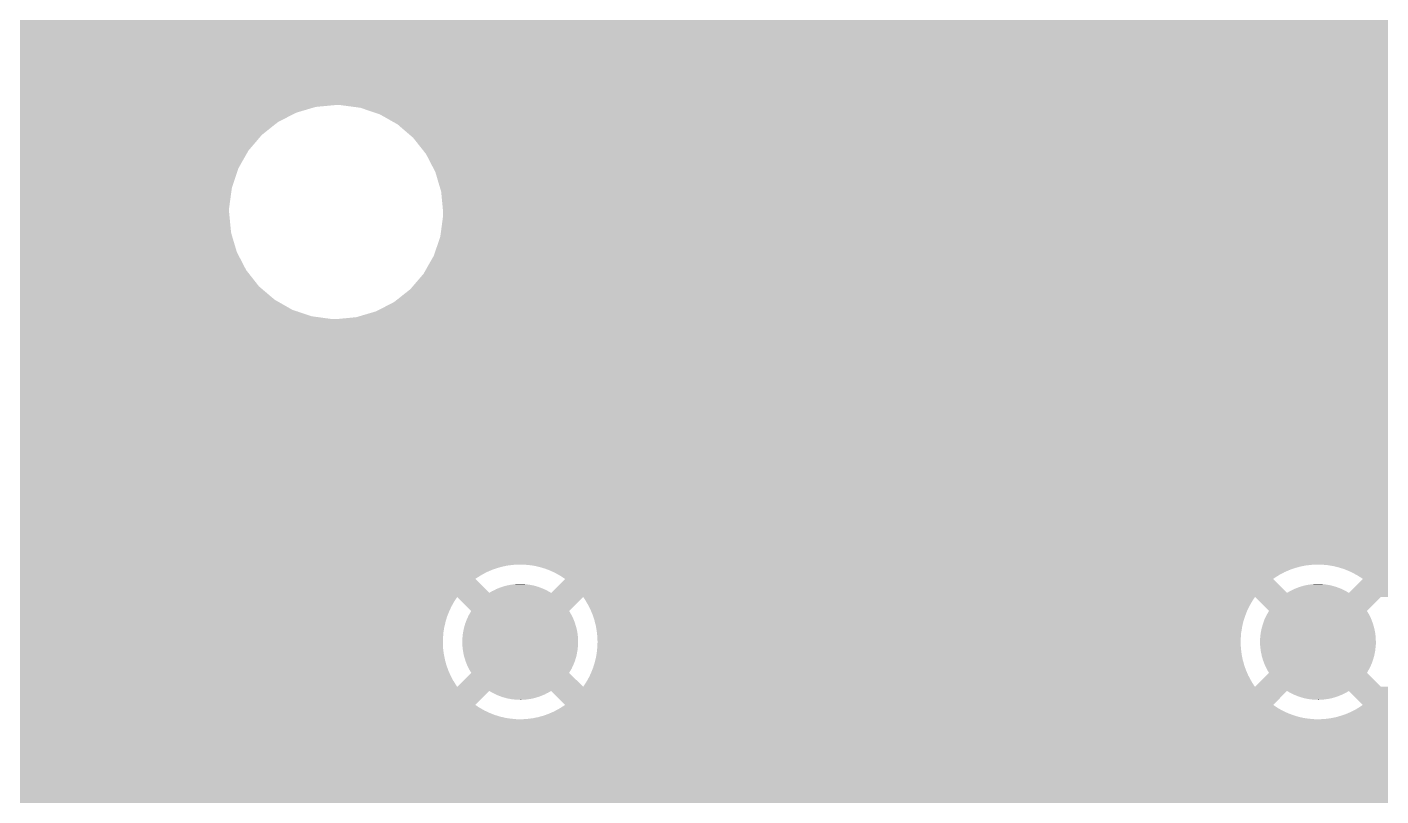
# Model space of a CAD drawing. Extents: x 295 to 953, y 10 to 290.
# Drawn here: x 753.82 to 769.93, y 143.35 to 152.49 of the extents above; entities that cross this region are included whole.
import ezdxf

# ---------------------------------------------------------------- set-up
doc = ezdxf.new("R2010")
doc.units = 0
doc.header["$LTSCALE"] = 5
doc.header["$MEASUREMENT"] = 0
doc.layers.add('GND', color=7, linetype='CONTINUOUS')

msp = doc.modelspace()

# ---------------------------------------------------------------- linework, layer by layer
at = {"layer": 'GND'}
for points in [[(511.399, 152.316), (511.399, 152.672), (862.053, 152.316), (862.053, 152.672)], [(511.399, 152.293), (511.399, 152.316), (854.318, 152.293), (854.616, 152.316)], [(511.399, 152.223), (511.399, 152.293), (854.028, 152.223), (854.318, 152.293)], [(511.399, 152.109), (511.399, 152.223), (853.752, 152.109), (854.028, 152.223)], [(511.399, 151.954), (511.399, 152.109), (853.497, 151.954), (853.752, 152.109)], [(511.399, 151.761), (511.399, 151.954), (853.269, 151.761), (853.497, 151.954)], [(511.399, 151.568), (511.399, 151.761), (853.104, 151.568), (853.269, 151.761)], [(710.805, 151.567), (710.757, 151.568), (757.483, 151.567), (757.493, 151.568)], [(710.972, 151.545), (710.805, 151.567), (757.25, 151.545), (757.483, 151.567)], [(711.046, 151.535), (710.972, 151.545), (757.216, 151.535), (757.25, 151.545)], [(711.222, 151.476), (711.046, 151.535), (757.017, 151.476), (757.216, 151.535)], [(711.277, 151.457), (711.222, 151.476), (756.98, 151.457), (757.017, 151.476)], [(711.442, 151.364), (711.277, 151.457), (756.8, 151.364), (756.98, 151.457)], [(757.541, 151.567), (757.493, 151.568), (853.103, 151.567), (853.104, 151.568)], [(757.782, 151.535), (757.541, 151.567), (853.075, 151.535), (853.103, 151.567)], [(757.784, 151.534), (757.782, 151.535), (853.075, 151.534), (853.075, 151.535)], [(758.013, 151.457), (757.784, 151.534), (853.027, 151.457), (853.075, 151.534)], [(758.225, 151.337), (758.013, 151.457), (852.953, 151.337), (853.027, 151.457)], [(711.489, 151.337), (711.442, 151.364), (756.766, 151.337), (756.8, 151.364)], [(711.635, 151.212), (711.489, 151.337), (756.609, 151.212), (756.766, 151.337)], [(758.291, 151.28), (758.225, 151.337), (852.918, 151.28), (852.953, 151.337)], [(758.41, 151.178), (758.291, 151.28), (852.875, 151.178), (852.918, 151.28)], [(711.674, 151.178), (711.635, 151.212), (756.58, 151.178), (756.609, 151.212)], [(711.794, 151.027), (711.674, 151.178), (756.451, 151.027), (756.58, 151.178)], [(758.547, 151.005), (758.41, 151.178), (852.802, 151.005), (852.875, 151.178)], [(711.826, 150.987), (711.794, 151.027), (756.428, 150.987), (756.451, 151.027)], [(711.915, 150.815), (711.826, 150.987), (756.33, 150.815), (756.428, 150.987)], [(758.562, 150.987), (758.547, 151.005), (852.798, 150.987), (852.802, 151.005)], [(758.674, 150.771), (758.562, 150.987), (852.745, 150.771), (852.798, 150.987)], [(711.938, 150.771), (711.915, 150.815), (756.316, 150.771), (756.33, 150.815)], [(711.993, 150.584), (711.938, 150.771), (756.253, 150.584), (756.316, 150.771)], [(758.682, 150.745), (758.674, 150.771), (852.738, 150.745), (852.745, 150.771)], [(758.689, 150.721), (758.682, 150.745), (833.141, 150.721), (833.439, 150.745)], [(758.709, 150.652), (758.689, 150.721), (832.851, 150.652), (833.141, 150.721)], [(758.743, 150.538), (758.709, 150.652), (832.575, 150.538), (832.851, 150.652)], [(712.007, 150.537), (711.993, 150.584), (756.246, 150.537), (756.253, 150.584)], [(712.026, 150.343), (712.007, 150.537), (756.22, 150.343), (756.246, 150.537)], [(758.743, 150.537), (758.743, 150.538), (832.574, 150.537), (832.575, 150.538)], [(758.758, 150.383), (758.743, 150.537), (832.32, 150.383), (832.574, 150.537)], [(712.03, 150.295), (712.026, 150.343), (756.219, 150.295), (756.22, 150.343)], [(758.766, 150.295), (758.758, 150.383), (832.216, 150.295), (832.32, 150.383)], [(712.003, 150.052), (712.029, 150.247), (756.243, 150.052), (756.224, 150.247)], [(712.029, 150.247), (712.03, 150.295), (756.224, 150.247), (756.219, 150.295)], [(758.747, 150.108), (758.758, 150.189), (832.022, 150.108), (832.092, 150.189)], [(758.758, 150.189), (758.765, 150.247), (832.092, 150.189), (832.16, 150.247)], [(758.765, 150.247), (758.766, 150.295), (832.16, 150.247), (832.216, 150.295)], [(711.934, 149.818), (711.997, 150.005), (756.312, 149.818), (756.256, 150.005)], [(711.997, 150.005), (712.003, 150.052), (756.256, 150.005), (756.243, 150.052)], [(758.699, 149.903), (758.733, 150.005), (780.899, 149.903), (781.095, 150.005)], [(758.733, 150.005), (758.734, 150.015), (781.095, 150.005), (781.115, 150.015)], [(758.734, 150.015), (758.744, 150.084), (781.115, 150.015), (781.348, 150.084)], [(758.744, 150.084), (758.747, 150.108), (781.348, 150.084), (781.591, 150.108)], [(758.655, 149.774), (758.699, 149.903), (780.736, 149.774), (780.899, 149.903)], [(711.821, 149.602), (711.919, 149.774), (756.424, 149.602), (756.335, 149.774)], [(711.919, 149.774), (711.934, 149.818), (756.335, 149.774), (756.312, 149.818)], [(758.537, 149.567), (758.642, 149.752), (780.549, 149.567), (780.708, 149.752)], [(758.642, 149.752), (758.655, 149.774), (780.708, 149.752), (780.736, 149.774)], [(711.669, 149.411), (711.799, 149.562), (756.575, 149.411), (756.456, 149.562)], [(711.799, 149.562), (711.821, 149.602), (756.456, 149.562), (756.424, 149.602)], [(758.376, 149.377), (758.535, 149.562), (780.442, 149.377), (780.547, 149.562)], [(758.535, 149.562), (758.537, 149.567), (780.547, 149.562), (780.549, 149.567)], [(711.483, 149.253), (711.64, 149.377), (756.761, 149.253), (756.615, 149.377)], [(711.64, 149.377), (711.669, 149.411), (756.615, 149.377), (756.575, 149.411)], [(758.185, 149.226), (758.348, 149.355), (780.385, 149.226), (780.429, 149.355)], [(758.348, 149.355), (758.376, 149.377), (780.429, 149.355), (780.442, 149.377)], [(711.269, 149.132), (711.449, 149.226), (756.972, 149.132), (756.808, 149.226)], [(711.449, 149.226), (711.483, 149.253), (756.808, 149.226), (756.761, 149.253)], [(757.989, 149.124), (758.185, 149.226), (780.351, 149.124), (780.385, 149.226)], [(658.617, 148.925), (658.599, 149.021), (780.324, 148.925), (780.337, 149.021)], [(710.757, 149.021), (710.766, 149.022), (757.493, 149.021), (757.445, 149.022)], [(710.766, 149.022), (710.999, 149.045), (757.445, 149.022), (757.278, 149.045)], [(710.999, 149.045), (711.033, 149.055), (757.278, 149.045), (757.203, 149.055)], [(711.033, 149.055), (711.233, 149.114), (757.203, 149.055), (757.028, 149.114)], [(711.233, 149.114), (711.269, 149.132), (757.028, 149.114), (756.972, 149.132)], [(757.493, 149.021), (757.735, 149.045), (780.337, 149.021), (780.34, 149.045)], [(757.735, 149.045), (757.969, 149.114), (780.34, 149.045), (780.349, 149.114)], [(757.969, 149.114), (757.989, 149.124), (780.349, 149.114), (780.351, 149.124)], [(658.62, 148.882), (658.617, 148.925), (780.318, 148.882), (780.324, 148.925)], [(658.623, 148.834), (658.62, 148.882), (780.318, 148.834), (780.318, 148.882)], [(658.638, 148.592), (658.623, 148.834), (780.341, 148.592), (780.318, 148.834)], [(658.635, 148.372), (658.64, 148.554), (780.406, 148.372), (780.352, 148.554)], [(658.64, 148.554), (658.638, 148.592), (780.352, 148.554), (780.341, 148.592)], [(658.606, 148.142), (658.633, 148.358), (780.522, 148.142), (780.41, 148.358)], [(658.633, 148.358), (658.635, 148.372), (780.41, 148.358), (780.406, 148.372)], [(658.589, 148.003), (658.606, 148.142), (780.632, 148.003), (780.522, 148.142)], [(658.535, 147.792), (658.575, 147.951), (780.859, 147.792), (780.674, 147.951)], [(658.575, 147.951), (658.589, 148.003), (780.674, 147.951), (780.632, 148.003)], [(658.504, 147.672), (658.535, 147.792), (781.071, 147.672), (780.859, 147.792)], [(658.464, 147.562), (658.477, 147.594), (781.543, 147.562), (781.302, 147.594)], [(658.477, 147.594), (658.497, 147.643), (781.302, 147.594), (781.156, 147.643)], [(658.497, 147.643), (658.504, 147.672), (781.156, 147.643), (781.071, 147.672)], [(658.36, 147.298), (658.435, 147.488), (832.305, 147.298), (832.084, 147.488)], [(658.435, 147.488), (658.464, 147.561), (832.084, 147.488), (832.022, 147.561)], [(658.464, 147.561), (658.464, 147.562), (781.591, 147.561), (781.543, 147.562)], [(658.271, 147.136), (658.358, 147.293), (832.564, 147.136), (832.31, 147.293)], [(658.358, 147.293), (658.36, 147.298), (832.31, 147.293), (832.305, 147.298)], [(658.208, 147.02), (658.271, 147.136), (832.839, 147.02), (832.564, 147.136)], [(658.17, 146.956), (658.181, 146.972), (833.101, 146.956), (833.037, 146.972)], [(658.181, 146.972), (658.208, 147.02), (833.037, 146.972), (832.839, 147.02)], [(729.105, 146.952), (729.013, 146.956), (833.118, 146.952), (833.101, 146.956)], [(729.119, 146.949), (729.105, 146.952), (833.129, 146.949), (833.118, 146.952)], [(729.248, 146.924), (729.119, 146.949), (833.439, 146.924), (833.129, 146.949)], [(729.321, 146.909), (729.248, 146.924), (862.053, 146.909), (862.053, 146.924)], [(729.524, 146.822), (729.321, 146.909), (862.053, 146.822), (862.053, 146.909)], [(729.703, 146.695), (729.524, 146.822), (862.053, 146.695), (862.053, 146.822)], [(729.852, 146.532), (729.703, 146.695), (862.053, 146.532), (862.053, 146.695)], [(729.897, 146.457), (729.852, 146.532), (862.053, 146.457), (862.053, 146.532)], [(729.91, 146.433), (729.897, 146.457), (779.158, 146.433), (779.4, 146.457)], [(729.951, 146.364), (729.91, 146.433), (778.924, 146.364), (779.158, 146.433)], [(729.964, 146.342), (729.951, 146.364), (778.881, 146.342), (778.924, 146.364)], [(729.993, 146.252), (729.964, 146.342), (778.708, 146.252), (778.881, 146.342)], [(730.033, 146.132), (729.993, 146.252), (778.557, 146.132), (778.708, 146.252)], [(730.036, 146.103), (730.033, 146.132), (778.52, 146.103), (778.557, 146.132)], [(730.036, 146.099), (730.036, 146.103), (759.598, 146.099), (759.663, 146.103)], [(730.037, 146.091), (730.036, 146.099), (759.533, 146.091), (759.598, 146.099)], [(730.038, 146.078), (730.037, 146.091), (759.469, 146.078), (759.533, 146.091)], [(730.04, 146.06), (730.038, 146.078), (759.406, 146.06), (759.469, 146.078)], [(730.043, 146.038), (730.04, 146.06), (759.344, 146.038), (759.406, 146.06)], [(730.045, 146.012), (730.043, 146.038), (759.284, 146.012), (759.344, 146.038)], [(730.049, 145.981), (730.045, 146.012), (759.226, 145.981), (759.284, 146.012)], [(730.052, 145.946), (730.049, 145.981), (759.17, 145.946), (759.226, 145.981)], [(759.729, 146.102), (759.663, 146.103), (769.141, 146.102), (769.157, 146.103)], [(759.763, 146.099), (759.729, 146.102), (769.091, 146.099), (769.141, 146.102)], [(759.794, 146.096), (759.763, 146.099), (769.07, 146.096), (769.091, 146.099)], [(759.831, 146.091), (759.794, 146.096), (769.026, 146.091), (769.07, 146.096)], [(759.859, 146.086), (759.831, 146.091), (769.004, 146.086), (769.026, 146.091)], [(759.896, 146.078), (759.859, 146.086), (768.962, 146.078), (769.004, 146.086)], [(759.923, 146.071), (759.896, 146.078), (768.939, 146.071), (768.962, 146.078)], [(759.96, 146.06), (759.923, 146.071), (768.899, 146.06), (768.939, 146.071)], [(759.986, 146.052), (759.96, 146.06), (768.876, 146.052), (768.899, 146.06)], [(760.022, 146.038), (759.986, 146.052), (768.837, 146.038), (768.876, 146.052)], [(760.047, 146.028), (760.022, 146.038), (768.815, 146.028), (768.837, 146.038)], [(760.082, 146.012), (760.047, 146.028), (768.777, 146.012), (768.815, 146.028)], [(760.106, 146), (760.082, 146.012), (768.756, 146), (768.777, 146.012)], [(760.14, 145.981), (760.106, 146), (768.719, 145.981), (768.756, 146)], [(760.163, 145.968), (760.14, 145.981), (768.698, 145.968), (768.719, 145.981)], [(760.196, 145.946), (760.163, 145.968), (768.663, 145.946), (768.698, 145.968)], [(769.222, 146.102), (769.157, 146.103), (778.519, 146.102), (778.52, 146.103)], [(769.242, 146.1), (769.222, 146.102), (778.517, 146.1), (778.519, 146.102)], [(769.288, 146.096), (769.242, 146.1), (778.514, 146.096), (778.517, 146.1)], [(769.352, 146.086), (769.288, 146.096), (778.505, 146.086), (778.514, 146.096)], [(769.416, 146.071), (769.352, 146.086), (778.492, 146.071), (778.505, 146.086)], [(769.479, 146.052), (769.416, 146.071), (778.476, 146.052), (778.492, 146.071)], [(769.54, 146.028), (769.479, 146.052), (778.455, 146.028), (778.476, 146.052)], [(769.599, 146), (769.54, 146.028), (778.431, 146), (778.455, 146.028)], [(769.656, 145.968), (769.599, 146), (778.404, 145.968), (778.431, 146)], [(769.711, 145.932), (769.656, 145.968), (778.373, 145.932), (778.404, 145.968)], [(730.041, 145.766), (730.052, 145.821), (759.315, 145.766), (759.26, 145.821)], [(730.054, 145.932), (730.052, 145.946), (759.149, 145.932), (759.17, 145.946)], [(730.052, 145.821), (730.056, 145.913), (759.26, 145.821), (759.168, 145.913)], [(730.056, 145.913), (730.054, 145.932), (759.168, 145.913), (759.149, 145.932)], [(759.366, 145.794), (759.399, 145.811), (760.002, 145.794), (759.967, 145.811)], [(759.399, 145.811), (759.417, 145.818), (759.967, 145.811), (759.951, 145.818)], [(759.417, 145.818), (759.452, 145.832), (759.951, 145.818), (759.914, 145.832)], [(759.452, 145.832), (759.471, 145.838), (759.914, 145.832), (759.898, 145.838)], [(759.471, 145.838), (759.506, 145.849), (759.898, 145.838), (759.859, 145.849)], [(759.506, 145.849), (759.526, 145.854), (759.859, 145.849), (759.843, 145.854)], [(759.526, 145.854), (759.562, 145.861), (759.843, 145.854), (759.803, 145.861)], [(759.562, 145.861), (759.583, 145.864), (759.803, 145.861), (759.788, 145.864)], [(759.583, 145.864), (759.618, 145.869), (759.788, 145.864), (759.745, 145.869)], [(759.618, 145.869), (759.645, 145.871), (759.745, 145.869), (759.731, 145.871)], [(759.645, 145.871), (759.674, 145.872), (759.731, 145.871), (759.674, 145.872)], [(760.052, 145.766), (760.218, 145.932), (768.809, 145.766), (768.643, 145.932)], [(760.218, 145.932), (760.196, 145.946), (768.643, 145.932), (768.663, 145.946)], [(768.859, 145.794), (768.893, 145.811), (769.496, 145.794), (769.46, 145.811)], [(768.893, 145.811), (768.911, 145.818), (769.46, 145.811), (769.444, 145.818)], [(768.911, 145.818), (768.945, 145.832), (769.444, 145.818), (769.407, 145.832)], [(768.945, 145.832), (768.964, 145.838), (769.407, 145.832), (769.391, 145.838)], [(768.964, 145.838), (768.999, 145.849), (769.391, 145.838), (769.352, 145.849)], [(768.999, 145.849), (769.019, 145.854), (769.352, 145.849), (769.337, 145.854)], [(769.019, 145.854), (769.055, 145.861), (769.337, 145.854), (769.296, 145.861)], [(769.055, 145.861), (769.076, 145.864), (769.296, 145.861), (769.281, 145.864)], [(769.076, 145.864), (769.111, 145.869), (769.281, 145.864), (769.238, 145.869)], [(769.111, 145.869), (769.139, 145.871), (769.238, 145.869), (769.224, 145.871)], [(769.139, 145.871), (769.168, 145.872), (769.224, 145.871), (769.168, 145.872)], [(769.545, 145.766), (769.694, 145.915), (778.273, 145.766), (778.358, 145.915)], [(769.694, 145.915), (769.711, 145.932), (778.358, 145.915), (778.373, 145.932)], [(730.009, 145.605), (730.021, 145.663), (758.866, 145.605), (758.898, 145.663)], [(730.021, 145.663), (730.031, 145.717), (758.898, 145.663), (758.934, 145.717)], [(730.031, 145.717), (730.041, 145.766), (778.246, 145.717), (778.273, 145.766)], [(759.101, 145.551), (758.934, 145.717), (760.266, 145.551), (760.433, 145.717)], [(759.315, 145.766), (759.349, 145.786), (760.052, 145.766), (760.017, 145.786)], [(759.349, 145.786), (759.366, 145.794), (760.017, 145.786), (760.002, 145.794)], [(760.458, 145.68), (760.433, 145.717), (768.403, 145.68), (768.428, 145.717)], [(760.468, 145.663), (760.458, 145.68), (768.392, 145.663), (768.403, 145.68)], [(760.492, 145.623), (760.468, 145.663), (768.369, 145.623), (768.392, 145.663)], [(768.594, 145.551), (768.428, 145.717), (769.76, 145.551), (769.926, 145.717)], [(768.809, 145.766), (768.842, 145.786), (769.545, 145.766), (769.511, 145.786)], [(768.842, 145.786), (768.859, 145.794), (769.511, 145.786), (769.496, 145.794)], [(729.931, 145.422), (729.958, 145.485), (758.795, 145.422), (758.814, 145.485)], [(729.958, 145.485), (729.984, 145.546), (758.814, 145.485), (758.838, 145.546)], [(729.984, 145.546), (730.009, 145.605), (758.838, 145.546), (758.866, 145.605)], [(759.052, 145.459), (759.072, 145.502), (760.315, 145.459), (760.294, 145.502)], [(759.072, 145.502), (759.077, 145.51), (760.294, 145.502), (760.29, 145.51)], [(759.077, 145.51), (759.101, 145.551), (760.29, 145.51), (760.266, 145.551)], [(760.5, 145.605), (760.492, 145.623), (768.359, 145.605), (768.369, 145.623)], [(760.521, 145.565), (760.5, 145.605), (768.34, 145.565), (768.359, 145.605)], [(760.528, 145.546), (760.521, 145.565), (768.331, 145.546), (768.34, 145.565)], [(760.546, 145.504), (760.528, 145.546), (768.315, 145.504), (768.331, 145.546)], [(760.552, 145.485), (760.546, 145.504), (768.308, 145.485), (768.315, 145.504)], [(760.567, 145.442), (760.552, 145.485), (768.294, 145.442), (768.308, 145.485)], [(768.545, 145.459), (768.566, 145.502), (769.809, 145.459), (769.788, 145.502)], [(768.566, 145.502), (768.57, 145.51), (769.788, 145.502), (769.784, 145.51)], [(768.57, 145.51), (768.594, 145.551), (769.784, 145.51), (769.76, 145.551)], [(729.845, 145.294), (729.891, 145.359), (758.77, 145.294), (758.78, 145.359)], [(729.891, 145.359), (729.922, 145.403), (758.78, 145.359), (758.791, 145.403)], [(729.922, 145.403), (729.931, 145.422), (758.791, 145.403), (758.795, 145.422)], [(759.004, 145.296), (759.013, 145.343), (760.364, 145.296), (760.354, 145.343)], [(759.013, 145.343), (759.015, 145.352), (760.354, 145.343), (760.352, 145.352)], [(759.015, 145.352), (759.028, 145.397), (760.352, 145.352), (760.338, 145.397)], [(759.028, 145.397), (759.032, 145.406), (760.338, 145.397), (760.336, 145.406)], [(759.032, 145.406), (759.048, 145.451), (760.336, 145.406), (760.319, 145.451)], [(759.048, 145.451), (759.052, 145.459), (760.319, 145.451), (760.315, 145.459)], [(760.571, 145.422), (760.567, 145.442), (768.288, 145.422), (768.294, 145.442)], [(760.583, 145.378), (760.571, 145.422), (768.278, 145.378), (768.288, 145.422)], [(760.586, 145.359), (760.583, 145.378), (768.274, 145.359), (768.278, 145.378)], [(760.594, 145.314), (760.586, 145.359), (768.267, 145.314), (768.274, 145.359)], [(768.497, 145.296), (768.506, 145.343), (769.857, 145.296), (769.847, 145.343)], [(768.506, 145.343), (768.509, 145.352), (769.847, 145.343), (769.845, 145.352)], [(768.509, 145.352), (768.522, 145.397), (769.845, 145.352), (769.832, 145.397)], [(768.522, 145.397), (768.525, 145.406), (769.832, 145.397), (769.829, 145.406)], [(768.525, 145.406), (768.541, 145.451), (769.829, 145.406), (769.812, 145.451)], [(768.541, 145.451), (768.545, 145.459), (769.812, 145.451), (769.809, 145.459)], [(729.658, 145.097), (729.729, 145.163), (758.767, 145.097), (758.764, 145.163)], [(729.729, 145.163), (729.795, 145.223), (758.764, 145.163), (758.764, 145.223)], [(729.795, 145.223), (729.799, 145.228), (758.764, 145.223), (758.765, 145.228)], [(729.799, 145.228), (729.845, 145.294), (758.765, 145.228), (758.77, 145.294)], [(758.994, 145.183), (758.996, 145.231), (760.373, 145.183), (760.371, 145.231)], [(758.996, 145.135), (758.994, 145.183), (760.371, 145.135), (760.373, 145.183)], [(758.996, 145.231), (758.997, 145.24), (760.371, 145.231), (760.371, 145.24)], [(758.997, 145.24), (759.002, 145.287), (760.371, 145.24), (760.365, 145.287)], [(759.002, 145.287), (759.004, 145.296), (760.365, 145.287), (760.364, 145.296)], [(760.596, 145.294), (760.594, 145.314), (768.263, 145.294), (768.267, 145.314)], [(760.601, 145.249), (760.596, 145.294), (768.26, 145.249), (768.263, 145.294)], [(760.602, 145.228), (760.601, 145.249), (768.258, 145.228), (768.26, 145.249)], [(760.604, 145.183), (760.602, 145.228), (768.257, 145.183), (768.258, 145.228)], [(760.603, 145.163), (760.604, 145.183), (768.257, 145.163), (768.257, 145.183)], [(760.603, 145.138), (760.603, 145.163), (768.258, 145.138), (768.257, 145.163)], [(768.487, 145.183), (768.489, 145.231), (769.866, 145.183), (769.864, 145.231)], [(768.489, 145.135), (768.487, 145.183), (769.865, 145.135), (769.866, 145.183)], [(768.489, 145.231), (768.49, 145.24), (769.864, 145.231), (769.864, 145.24)], [(768.49, 145.24), (768.495, 145.287), (769.864, 145.24), (769.858, 145.287)], [(768.495, 145.287), (768.497, 145.296), (769.858, 145.287), (769.857, 145.296)], [(729.451, 144.968), (729.561, 145.032), (758.789, 144.968), (758.776, 145.032)], [(729.561, 145.032), (729.632, 145.074), (758.776, 145.032), (758.77, 145.074)], [(729.632, 145.074), (729.658, 145.097), (758.77, 145.074), (758.767, 145.097)], [(758.997, 145.126), (758.996, 145.135), (760.37, 145.126), (760.371, 145.135)], [(759.002, 145.079), (758.997, 145.126), (760.365, 145.079), (760.37, 145.126)], [(759.004, 145.07), (759.002, 145.079), (760.363, 145.07), (760.365, 145.079)], [(759.013, 145.023), (759.004, 145.07), (760.354, 145.023), (760.363, 145.07)], [(759.015, 145.014), (759.013, 145.023), (760.352, 145.014), (760.354, 145.023)], [(759.029, 144.969), (759.015, 145.014), (760.339, 144.969), (760.352, 145.014)], [(760.578, 144.968), (760.587, 145.007), (768.282, 144.968), (768.274, 145.007)], [(760.587, 145.007), (760.591, 145.032), (768.274, 145.007), (768.269, 145.032)], [(760.591, 145.032), (760.597, 145.072), (768.269, 145.032), (768.264, 145.072)], [(760.597, 145.072), (760.599, 145.097), (768.264, 145.072), (768.261, 145.097)], [(760.599, 145.097), (760.603, 145.138), (768.261, 145.097), (768.258, 145.138)], [(768.49, 145.126), (768.489, 145.135), (769.863, 145.126), (769.865, 145.135)], [(768.496, 145.079), (768.49, 145.126), (769.858, 145.079), (769.863, 145.126)], [(768.497, 145.07), (768.496, 145.079), (769.857, 145.07), (769.858, 145.079)], [(768.507, 145.023), (768.497, 145.07), (769.847, 145.023), (769.857, 145.07)], [(768.508, 145.014), (768.507, 145.023), (769.845, 145.014), (769.847, 145.023)], [(768.522, 144.969), (768.508, 145.014), (769.832, 144.969), (769.845, 145.014)], [(717.432, 144.843), (717.418, 144.87), (758.828, 144.843), (758.819, 144.87)], [(717.436, 144.834), (717.432, 144.843), (758.832, 144.834), (758.828, 144.843)], [(717.457, 144.783), (717.436, 144.834), (758.855, 144.783), (758.832, 144.834)], [(729.013, 144.87), (729.232, 144.894), (758.819, 144.87), (758.81, 144.894)], [(729.232, 144.894), (729.266, 144.905), (758.81, 144.894), (758.806, 144.905)], [(729.266, 144.905), (729.442, 144.963), (758.806, 144.905), (758.79, 144.963)], [(729.442, 144.963), (729.451, 144.968), (758.79, 144.963), (758.789, 144.968)], [(759.031, 144.96), (759.029, 144.969), (760.336, 144.96), (760.339, 144.969)], [(759.049, 144.915), (759.031, 144.96), (760.319, 144.915), (760.336, 144.96)], [(759.052, 144.907), (759.049, 144.915), (760.315, 144.907), (760.319, 144.915)], [(759.073, 144.864), (759.052, 144.907), (760.295, 144.864), (760.315, 144.907)], [(759.077, 144.856), (759.073, 144.864), (760.29, 144.856), (760.295, 144.864)], [(759.101, 144.815), (759.077, 144.856), (760.266, 144.815), (760.29, 144.856)], [(760.529, 144.82), (760.538, 144.843), (768.332, 144.82), (768.322, 144.843)], [(760.538, 144.843), (760.553, 144.881), (768.322, 144.843), (768.308, 144.881)], [(760.553, 144.881), (760.56, 144.905), (768.308, 144.881), (768.3, 144.905)], [(760.56, 144.905), (760.572, 144.944), (768.3, 144.905), (768.289, 144.944)], [(760.572, 144.944), (760.578, 144.968), (768.289, 144.944), (768.282, 144.968)], [(768.525, 144.96), (768.522, 144.969), (769.829, 144.96), (769.832, 144.969)], [(768.542, 144.915), (768.525, 144.96), (769.812, 144.915), (769.829, 144.96)], [(768.545, 144.907), (768.542, 144.915), (769.808, 144.907), (769.812, 144.915)], [(768.566, 144.864), (768.545, 144.907), (769.788, 144.864), (769.808, 144.907)], [(768.57, 144.856), (768.566, 144.864), (769.783, 144.856), (769.788, 144.864)], [(768.594, 144.815), (768.57, 144.856), (769.76, 144.815), (769.783, 144.856)], [(717.461, 144.774), (717.457, 144.783), (758.86, 144.774), (758.855, 144.783)], [(717.477, 144.725), (717.461, 144.774), (758.885, 144.725), (758.86, 144.774)], [(717.482, 144.712), (717.477, 144.725), (758.894, 144.712), (758.885, 144.725)], [(717.492, 144.669), (717.482, 144.712), (758.92, 144.669), (758.894, 144.712)], [(758.934, 144.649), (759.101, 144.815), (760.433, 144.649), (760.266, 144.815)], [(760.446, 144.669), (760.469, 144.703), (768.413, 144.669), (768.392, 144.703)], [(760.469, 144.703), (760.481, 144.725), (768.392, 144.703), (768.379, 144.725)], [(760.481, 144.725), (760.501, 144.761), (768.379, 144.725), (768.36, 144.761)], [(760.501, 144.761), (760.512, 144.783), (768.36, 144.761), (768.348, 144.783)], [(760.512, 144.783), (760.529, 144.82), (768.348, 144.783), (768.332, 144.82)], [(768.428, 144.649), (768.594, 144.815), (769.926, 144.649), (769.76, 144.815)], [(717.498, 144.649), (717.492, 144.669), (758.934, 144.649), (758.92, 144.669)], [(717.498, 144.648), (717.498, 144.649), (778.25, 144.648), (778.249, 144.649)], [(717.507, 144.6), (717.498, 144.648), (778.275, 144.6), (778.25, 144.648)], [(717.51, 144.583), (717.507, 144.6), (759.299, 144.583), (759.315, 144.6)], [(717.517, 144.518), (717.51, 144.583), (759.234, 144.518), (759.299, 144.583)], [(717.519, 144.453), (717.517, 144.518), (759.168, 144.453), (759.234, 144.518)], [(759.35, 144.58), (759.315, 144.6), (760.018, 144.58), (760.052, 144.6)], [(759.365, 144.572), (759.35, 144.58), (760.001, 144.572), (760.018, 144.58)], [(759.401, 144.555), (759.365, 144.572), (759.968, 144.555), (760.001, 144.572)], [(759.416, 144.548), (759.401, 144.555), (759.95, 144.548), (759.968, 144.555)], [(759.453, 144.534), (759.416, 144.548), (759.915, 144.534), (759.95, 144.548)], [(759.469, 144.528), (759.453, 144.534), (759.896, 144.528), (759.915, 144.534)], [(759.508, 144.517), (759.469, 144.528), (759.861, 144.517), (759.896, 144.528)], [(759.524, 144.512), (759.508, 144.517), (759.841, 144.512), (759.861, 144.517)], [(759.564, 144.505), (759.524, 144.512), (759.806, 144.505), (759.841, 144.512)], [(760.218, 144.434), (760.052, 144.6), (768.643, 144.434), (768.809, 144.6)], [(760.433, 144.649), (760.446, 144.669), (768.428, 144.649), (768.413, 144.669)], [(768.843, 144.58), (768.809, 144.6), (769.512, 144.58), (769.545, 144.6)], [(768.858, 144.572), (768.843, 144.58), (769.495, 144.572), (769.512, 144.58)], [(768.894, 144.555), (768.858, 144.572), (769.461, 144.555), (769.495, 144.572)], [(768.909, 144.548), (768.894, 144.555), (769.443, 144.548), (769.461, 144.555)], [(768.947, 144.534), (768.909, 144.548), (769.408, 144.534), (769.443, 144.548)], [(768.962, 144.528), (768.947, 144.534), (769.389, 144.528), (769.408, 144.534)], [(769.001, 144.517), (768.962, 144.528), (769.354, 144.517), (769.389, 144.528)], [(769.017, 144.512), (769.001, 144.517), (769.334, 144.512), (769.354, 144.517)], [(769.057, 144.505), (769.017, 144.512), (769.299, 144.505), (769.334, 144.512)], [(769.654, 144.49), (769.545, 144.6), (778.331, 144.49), (778.275, 144.6)], [(717.512, 144.342), (717.514, 144.366), (759.311, 144.342), (759.261, 144.366)], [(717.514, 144.366), (717.517, 144.398), (759.261, 144.366), (759.204, 144.398)], [(717.517, 144.398), (717.518, 144.407), (759.204, 144.398), (759.189, 144.407)], [(717.518, 144.434), (717.519, 144.453), (759.149, 144.434), (759.168, 144.453)], [(717.518, 144.407), (717.518, 144.434), (759.189, 144.407), (759.149, 144.434)], [(759.58, 144.502), (759.564, 144.505), (759.784, 144.502), (759.806, 144.505)], [(759.622, 144.497), (759.58, 144.502), (759.749, 144.497), (759.784, 144.502)], [(759.636, 144.495), (759.622, 144.497), (759.722, 144.495), (759.749, 144.497)], [(759.693, 144.494), (759.636, 144.495), (759.693, 144.494), (759.722, 144.495)], [(760.045, 144.338), (760.083, 144.354), (768.814, 144.338), (768.778, 144.354)], [(760.083, 144.354), (760.105, 144.366), (768.778, 144.354), (768.754, 144.366)], [(760.105, 144.366), (760.141, 144.385), (768.754, 144.366), (768.72, 144.385)], [(760.141, 144.385), (760.162, 144.398), (768.72, 144.385), (768.697, 144.398)], [(760.162, 144.398), (760.197, 144.42), (768.697, 144.398), (768.664, 144.42)], [(760.197, 144.42), (760.218, 144.434), (768.664, 144.42), (768.643, 144.434)], [(769.073, 144.502), (769.057, 144.505), (769.277, 144.502), (769.299, 144.505)], [(769.116, 144.497), (769.073, 144.502), (769.243, 144.497), (769.277, 144.502)], [(769.129, 144.495), (769.116, 144.497), (769.215, 144.495), (769.243, 144.497)], [(769.186, 144.494), (769.129, 144.495), (769.186, 144.494), (769.215, 144.495)], [(769.517, 144.328), (769.577, 144.354), (778.46, 144.328), (778.44, 144.354)], [(769.577, 144.354), (769.635, 144.385), (778.44, 144.354), (778.415, 144.385)], [(769.635, 144.385), (769.69, 144.42), (778.415, 144.385), (778.388, 144.42)], [(769.711, 144.434), (769.654, 144.49), (778.376, 144.434), (778.331, 144.49)], [(769.69, 144.42), (769.711, 144.434), (778.388, 144.42), (778.376, 144.434)], [(717.468, 144.151), (717.487, 144.213), (778.657, 144.151), (778.584, 144.213)], [(717.487, 144.213), (717.499, 144.263), (778.584, 144.213), (778.526, 144.263)], [(717.499, 144.264), (717.5, 144.27), (759.638, 144.264), (759.573, 144.27)], [(717.499, 144.263), (717.499, 144.264), (759.704, 144.263), (759.638, 144.264)], [(717.5, 144.27), (717.502, 144.277), (759.573, 144.27), (759.524, 144.277)], [(717.502, 144.28), (717.505, 144.295), (759.508, 144.28), (759.444, 144.295)], [(717.502, 144.277), (717.502, 144.28), (759.524, 144.277), (759.508, 144.28)], [(717.505, 144.295), (717.508, 144.314), (759.444, 144.295), (759.382, 144.314)], [(717.508, 144.314), (717.512, 144.338), (759.382, 144.314), (759.32, 144.338)], [(717.512, 144.338), (717.512, 144.342), (759.32, 144.338), (759.311, 144.342)], [(759.704, 144.263), (759.719, 144.264), (769.197, 144.263), (769.131, 144.264)], [(759.719, 144.264), (759.769, 144.267), (769.131, 144.264), (769.098, 144.267)], [(759.769, 144.267), (759.79, 144.27), (769.098, 144.267), (769.066, 144.27)], [(759.79, 144.27), (759.834, 144.275), (769.066, 144.27), (769.03, 144.275)], [(759.834, 144.275), (759.856, 144.28), (769.03, 144.275), (769.001, 144.28)], [(759.856, 144.28), (759.898, 144.288), (769.001, 144.28), (768.964, 144.288)], [(759.898, 144.288), (759.921, 144.295), (768.964, 144.288), (768.937, 144.295)], [(759.921, 144.295), (759.962, 144.306), (768.937, 144.295), (768.901, 144.306)], [(759.962, 144.306), (759.984, 144.314), (768.901, 144.306), (768.875, 144.314)], [(759.984, 144.314), (760.023, 144.328), (768.875, 144.314), (768.839, 144.328)], [(760.023, 144.328), (760.045, 144.338), (768.839, 144.328), (768.814, 144.338)], [(769.197, 144.263), (769.262, 144.267), (778.526, 144.263), (778.521, 144.267)], [(769.262, 144.267), (769.327, 144.275), (778.521, 144.267), (778.511, 144.275)], [(769.327, 144.275), (769.392, 144.288), (778.511, 144.275), (778.496, 144.288)], [(769.392, 144.288), (769.432, 144.3), (778.496, 144.288), (778.483, 144.3)], [(769.432, 144.3), (769.455, 144.306), (778.483, 144.3), (778.478, 144.306)], [(769.455, 144.306), (769.517, 144.328), (778.478, 144.306), (778.46, 144.328)], [(717.411, 144.021), (717.416, 144.03), (778.88, 144.021), (778.863, 144.03)], [(717.416, 144.03), (717.444, 144.09), (778.863, 144.03), (778.759, 144.09)], [(717.444, 144.09), (717.464, 144.141), (778.759, 144.09), (778.668, 144.141)], [(717.464, 144.141), (717.468, 144.151), (778.668, 144.141), (778.657, 144.151)], [(696.298, 143.91), (696.289, 143.918), (779.352, 143.91), (779.292, 143.918)], [(696.299, 143.909), (696.298, 143.91), (779.4, 143.909), (779.352, 143.91)], [(696.339, 143.876), (696.299, 143.909), (862.053, 143.876), (862.053, 143.909)], [(696.343, 143.87), (696.339, 143.876), (862.053, 143.87), (862.053, 143.876)], [(717.133, 143.704), (716.967, 143.87), (862.053, 143.704), (862.053, 143.87)], [(717.348, 143.918), (717.364, 143.943), (779.292, 143.918), (779.111, 143.943)], [(717.364, 143.943), (717.384, 143.973), (779.111, 143.943), (779.021, 143.973)], [(717.384, 143.973), (717.411, 144.021), (779.021, 143.973), (778.88, 144.021)], [(716.684, 143.537), (716.749, 143.545), (862.053, 143.537), (862.053, 143.545)], [(716.749, 143.545), (716.814, 143.558), (862.053, 143.545), (862.053, 143.558)], [(716.814, 143.558), (716.877, 143.576), (862.053, 143.558), (862.053, 143.576)], [(716.877, 143.576), (716.939, 143.598), (862.053, 143.576), (862.053, 143.598)], [(716.939, 143.598), (716.999, 143.624), (862.053, 143.598), (862.053, 143.624)], [(716.999, 143.624), (717.057, 143.655), (862.053, 143.624), (862.053, 143.655)], [(717.057, 143.655), (717.112, 143.689), (862.053, 143.655), (862.053, 143.689)], [(717.112, 143.689), (717.133, 143.704), (862.053, 143.689), (862.053, 143.704)], [(696.603, 143.469), (696.569, 143.533), (862.053, 143.469), (862.053, 143.533)], [(696.672, 143.235), (696.603, 143.469), (862.053, 143.235), (862.053, 143.469)], [(716.619, 143.533), (716.684, 143.537), (862.053, 143.533), (862.053, 143.537)]]:
    msp.add_solid(points, dxfattribs=at)

doc.saveas('drawing.dxf')
